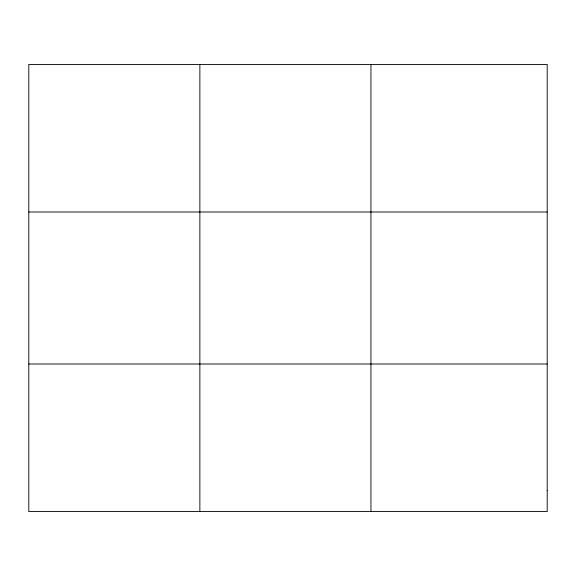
<?xml version="1.0" encoding="UTF-8"?>
<svg xmlns="http://www.w3.org/2000/svg" width="576" height="576" viewBox="0 0 576 576"><rect width="100%" height="100%" fill="white"/><g stroke="black" fill="none" stroke-linecap="round" stroke-linejoin="round"><path stroke-width="0.86" d="M199.872 511.531L199.872 64.469M370.944 511.531L370.944 64.469M28.8 212.004L547.2 212.004M28.8 363.996L547.2 363.996M547.2 490.45L547.2 511.531L28.8 511.531L28.8 64.469L547.2 64.469L547.2 490.45"/></g></svg>
